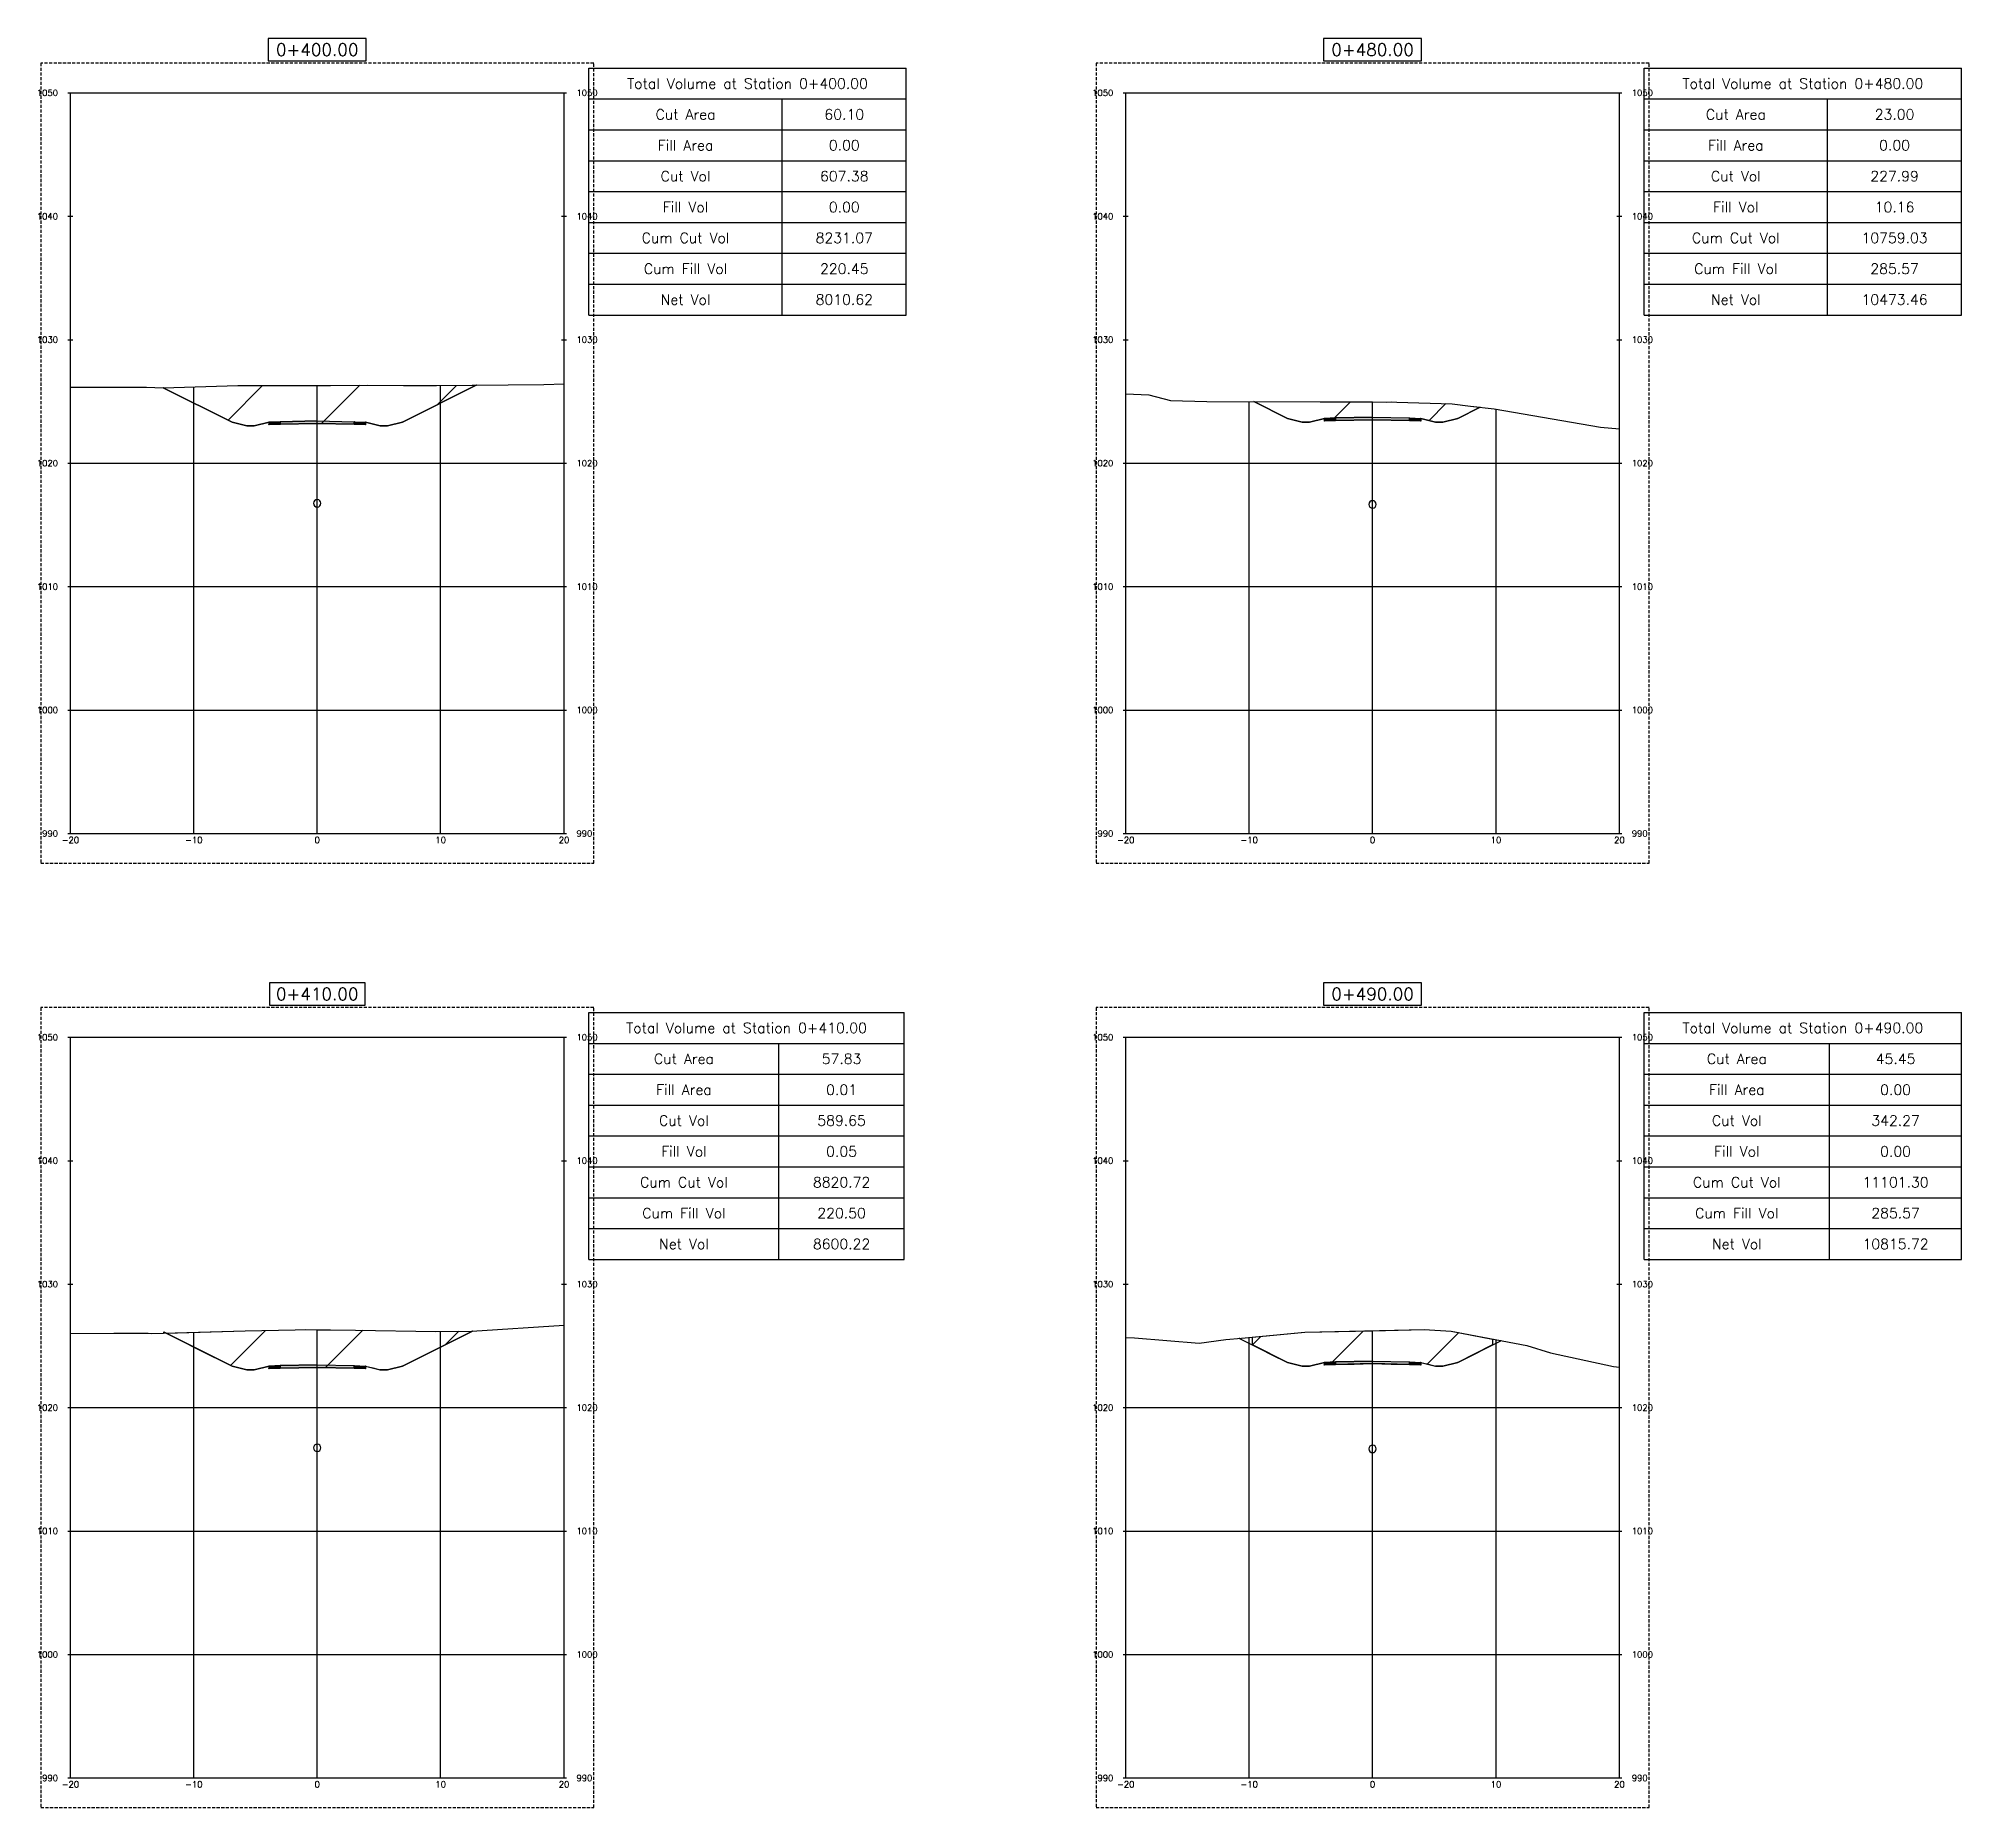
# Model space of a CAD drawing. Header units: metres. Extents: x 517023 to 519141, y 3924953 to 3927827.
# Drawn here: x 518652.9 to 518808.7, y 3925817.7 to 3925961 of the extents above; entities that cross this region are included whole.
import ezdxf

# ---------------------------------------------------------------- set-up
doc = ezdxf.new("R2010")
doc.units = ezdxf.units.M
doc.linetypes.add('DASHED2', pattern=[0.375, 0.25, -0.125])
for name, color, linetype in [('C-ANNO-TABL', 1, 'Continuous'), ('C-ANNO-TABL-TEXT', 150, 'Continuous'), ('C-ANNO-TABL-TITL', 150, 'Continuous'), ('C-ANNO-TABL-TTBL', 5, 'Continuous'), ('C-ROAD-CORR', 5, 'Continuous'), ('C-ROAD-CORR-PATT', 150, 'Continuous'), ('C-ROAD-LINK', 150, 'Continuous'), ('C-ROAD-MARK', 212, 'Continuous'), ('C-ROAD-PROF-TTLB', 5, 'Continuous'), ('C-ROAD-SECT', 7, 'Continuous'), ('C-ROAD-SECT-GRID', 7, 'Continuous'), ('C-ROAD-SECT-TEXT', 92, 'Continuous'), ('C-ROAD-SECT-TICK', 7, 'Continuous'), ('C-ROAD-SECT-TITL', 92, 'Continuous'), ('C-ROAD-SHAP', 32, 'Continuous'), ('C-ROAD-SHAP-PATT', 7, 'Continuous'), ('C-STRM-PIPE', 170, 'Continuous')]:
    doc.layers.add(name, color=color, linetype=linetype)
doc.layers.add('C-ROAD-SECT-BUFR', color=6, linetype='DASHED2', plot=False)
doc.styles.get("Standard").update_dxf_attribs({"font": 'simplex.shx'})

msp = doc.modelspace()

# ---------------------------------------------------------------- hatches: boundary and pattern name
at = {"layer": 'C-ROAD-CORR-PATT', "linetype": 'Continuous', "lineweight": -3}
h = msp.add_hatch(dxfattribs=at)
h.set_pattern_fill('ANSI31', color=1, scale=1.75, style=0)
h.set_pattern_definition([(45, (518663.003, 3925932.751), (-3.9289, 3.9289), [])])
h.paths.add_polyline_path([(518663, 3925932.75), (518669.05, 3925932.92), (518676.55, 3925932.93), (518679.54, 3925932.96), (518682.45, 3925932.93), (518685.14, 3925932.92), (518688.35, 3925932.96), (518682.37, 3925929.97), (518681.17, 3925929.67), (518680.57, 3925929.67), (518679.37, 3925929.97), (518679.37, 3925929.77), (518678.47, 3925929.8), (518675.47, 3925929.86), (518672.47, 3925929.8), (518671.57, 3925929.77), (518671.57, 3925929.97), (518670.37, 3925929.67), (518669.77, 3925929.67), (518668.57, 3925929.97)])
h = msp.add_hatch(dxfattribs=at)
h.set_pattern_fill('ANSI31', color=1, scale=1.75, style=0)
h.set_pattern_definition([(45, (518751.355, 3925931.625), (-3.9289, 3.9289), [])])
h.paths.add_polyline_path([(518751.36, 3925931.63), (518762.07, 3925931.59), (518762.49, 3925931.6), (518762.94, 3925931.58), (518767.43, 3925931.45), (518768.89, 3925931.26), (518769.68, 3925931.17), (518767.87, 3925930.27), (518766.67, 3925929.97), (518766.07, 3925929.97), (518764.87, 3925930.27), (518764.87, 3925930.07), (518763.97, 3925930.1), (518760.97, 3925930.16), (518757.97, 3925930.1), (518757.07, 3925930.07), (518757.07, 3925930.27), (518755.87, 3925929.97), (518755.27, 3925929.97), (518754.07, 3925930.27)])
h = msp.add_hatch(dxfattribs=at)
h.set_pattern_fill('ANSI31', color=3, scale=1.75, style=0)
h.set_pattern_definition([(45, (518688.04, 3925856.339), (-3.9289, 3.9289), [])])
h.paths.add_polyline_path([(518688.04, 3925856.34), (518688.05, 3925856.34), (518688.05, 3925856.34)])
h.paths.add_polyline_path([(518663.03, 3925856.18), (518663.03, 3925856.28), (518663.22, 3925856.18)])
h = msp.add_hatch(dxfattribs=at)
h.set_pattern_fill('ANSI31', color=1, scale=1.75, style=0)
h.set_pattern_definition([(45, (518663.2167, 3925856.1816), (-3.9289, 3.9289), [])])
h.paths.add_polyline_path([(518663.22, 3925856.18), (518669.63, 3925856.36), (518673.69, 3925856.45), (518674.54, 3925856.46), (518678.56, 3925856.42), (518685.08, 3925856.31), (518687.99, 3925856.34), (518688.04, 3925856.34), (518682.37, 3925853.5), (518681.17, 3925853.2), (518680.57, 3925853.2), (518679.97, 3925853.35), (518679.37, 3925853.5), (518679.37, 3925853.4), (518679.37, 3925853.3), (518678.47, 3925853.34), (518675.47, 3925853.4), (518672.47, 3925853.34), (518672.02, 3925853.32), (518671.57, 3925853.3), (518671.57, 3925853.4), (518671.57, 3925853.5), (518670.37, 3925853.2), (518669.77, 3925853.2), (518668.57, 3925853.5)])
h = msp.add_hatch(dxfattribs=at)
h.set_pattern_fill('ANSI31', color=1, scale=1.75, style=0)
h.set_pattern_definition([(45, (518751.238, 3925855.221), (-3.9289, 3.9289), [])])
h.paths.add_polyline_path([(518751.24, 3925855.22), (518751.24, 3925855.84), (518755.47, 3925856.25), (518765.14, 3925856.46), (518767.33, 3925856.33), (518770.68, 3925855.69), (518770.68, 3925855.21), (518767.87, 3925853.8), (518766.67, 3925853.5), (518766.07, 3925853.5), (518765.47, 3925853.65), (518764.87, 3925853.8), (518764.87, 3925853.6), (518763.97, 3925853.64), (518760.97, 3925853.7), (518757.97, 3925853.64), (518757.52, 3925853.62), (518757.07, 3925853.6), (518757.07, 3925853.8), (518755.87, 3925853.5), (518755.27, 3925853.5), (518754.07, 3925853.8)])
at = {"layer": 'C-ROAD-SHAP-PATT', "linetype": 'Continuous', "lineweight": -3}
for points in [[(518672.47, 3925930), (518671.57, 3925929.97), (518671.57, 3925929.77), (518672.47, 3925929.8)], [(518675.47, 3925930.06), (518672.47, 3925930), (518672.47, 3925929.8), (518675.47, 3925929.86)], [(518675.47, 3925930.06), (518678.47, 3925930), (518678.47, 3925929.8), (518675.47, 3925929.86)], [(518678.47, 3925930), (518679.37, 3925929.97), (518679.37, 3925929.77), (518678.47, 3925929.8)], [(518757.97, 3925930.3), (518757.07, 3925930.27), (518757.07, 3925930.07), (518757.97, 3925930.1)], [(518760.97, 3925930.36), (518757.97, 3925930.3), (518757.97, 3925930.1), (518760.97, 3925930.16)], [(518760.97, 3925930.36), (518763.97, 3925930.3), (518763.97, 3925930.1), (518760.97, 3925930.16)], [(518763.97, 3925930.3), (518764.87, 3925930.27), (518764.87, 3925930.07), (518763.97, 3925930.1)], [(518672.47, 3925853.54), (518671.57, 3925853.5), (518671.57, 3925853.3), (518672.47, 3925853.34)], [(518675.47, 3925853.6), (518672.47, 3925853.54), (518672.47, 3925853.34), (518675.47, 3925853.4)], [(518675.47, 3925853.6), (518678.47, 3925853.54), (518678.47, 3925853.34), (518675.47, 3925853.4)], [(518678.47, 3925853.54), (518679.37, 3925853.5), (518679.37, 3925853.3), (518678.47, 3925853.34)], [(518757.97, 3925853.84), (518757.07, 3925853.8), (518757.07, 3925853.6), (518757.97, 3925853.64)], [(518760.97, 3925853.9), (518757.97, 3925853.84), (518757.97, 3925853.64), (518760.97, 3925853.7)], [(518760.97, 3925853.9), (518763.97, 3925853.84), (518763.97, 3925853.64), (518760.97, 3925853.7)], [(518763.97, 3925853.84), (518764.87, 3925853.8), (518764.87, 3925853.6), (518763.97, 3925853.64)]]:
    msp.add_hatch(color=7, dxfattribs=at).paths.add_polyline_path(points)

# ---------------------------------------------------------------- linework, layer by layer
at = {"layer": 'C-ANNO-TABL', "color": 1, "linetype": 'Continuous', "lineweight": -3}
for p, q in [((518697.47, 3925956.14), (518723.19, 3925956.14)), ((518713.15, 3925938.64), (518713.15, 3925956.14)), ((518782.97, 3925956.14), (518808.69, 3925956.14)), ((518797.83, 3925938.64), (518797.83, 3925956.14)), ((518697.47, 3925953.64), (518723.19, 3925953.64)), ((518782.97, 3925953.64), (518808.69, 3925953.64)), ((518697.47, 3925951.14), (518723.19, 3925951.14)), ((518782.97, 3925951.14), (518808.69, 3925951.14)), ((518697.47, 3925948.64), (518723.19, 3925948.64)), ((518782.97, 3925948.64), (518808.69, 3925948.64)), ((518697.47, 3925946.14), (518723.19, 3925946.14)), ((518782.97, 3925946.14), (518808.69, 3925946.14)), ((518697.47, 3925943.64), (518723.19, 3925943.64)), ((518782.97, 3925943.64), (518808.69, 3925943.64)), ((518697.47, 3925941.14), (518723.19, 3925941.14)), ((518782.97, 3925941.14), (518808.69, 3925941.14)), ((518697.47, 3925879.64), (518723.03, 3925879.64)), ((518712.88, 3925862.14), (518712.88, 3925879.64)), ((518782.97, 3925879.64), (518808.69, 3925879.64)), ((518797.99, 3925862.14), (518797.99, 3925879.64)), ((518697.47, 3925877.14), (518723.03, 3925877.14)), ((518782.97, 3925877.14), (518808.69, 3925877.14)), ((518697.47, 3925874.64), (518723.03, 3925874.64)), ((518782.97, 3925874.64), (518808.69, 3925874.64)), ((518697.47, 3925872.14), (518723.03, 3925872.14)), ((518782.97, 3925872.14), (518808.69, 3925872.14)), ((518697.47, 3925869.64), (518723.03, 3925869.64)), ((518782.97, 3925869.64), (518808.69, 3925869.64)), ((518697.47, 3925867.14), (518723.03, 3925867.14)), ((518782.97, 3925867.14), (518808.69, 3925867.14)), ((518697.47, 3925864.64), (518723.03, 3925864.64)), ((518782.97, 3925864.64), (518808.69, 3925864.64))]:
    msp.add_line(p, q, dxfattribs=at)
at = {"layer": 'C-ANNO-TABL-TTBL', "color": 5, "linetype": 'Continuous', "lineweight": -3}
for p, q in [((518697.47, 3925958.64), (518723.19, 3925958.64)), ((518697.47, 3925938.64), (518697.47, 3925958.64)), ((518723.19, 3925938.64), (518723.19, 3925958.64)), ((518782.97, 3925958.64), (518808.69, 3925958.64)), ((518782.97, 3925938.64), (518782.97, 3925958.64)), ((518808.69, 3925938.64), (518808.69, 3925958.64)), ((518697.47, 3925938.64), (518723.19, 3925938.64)), ((518782.97, 3925938.64), (518808.69, 3925938.64)), ((518697.47, 3925882.14), (518723.03, 3925882.14)), ((518697.47, 3925862.14), (518697.47, 3925882.14)), ((518723.03, 3925862.14), (518723.03, 3925882.14)), ((518782.97, 3925882.14), (518808.69, 3925882.14)), ((518782.97, 3925862.14), (518782.97, 3925882.14)), ((518808.69, 3925862.14), (518808.69, 3925882.14)), ((518697.47, 3925862.14), (518723.03, 3925862.14)), ((518782.97, 3925862.14), (518808.69, 3925862.14))]:
    msp.add_line(p, q, dxfattribs=at)
at = {"layer": 'C-ROAD-CORR', "color": 1, "linetype": 'Continuous', "lineweight": -3}
for p, q in [((518663, 3925932.75), (518669.05, 3925932.92)), ((518668.57, 3925929.97), (518663, 3925932.75)), ((518669.05, 3925932.92), (518676.55, 3925932.93)), ((518676.55, 3925932.93), (518679.54, 3925932.96)), ((518679.54, 3925932.96), (518682.45, 3925932.93)), ((518688.35, 3925932.96), (518682.37, 3925929.97)), ((518682.45, 3925932.93), (518685.14, 3925932.92)), ((518685.14, 3925932.92), (518688.35, 3925932.96)), ((518751.36, 3925931.63), (518762.07, 3925931.59)), ((518754.07, 3925930.27), (518751.36, 3925931.63)), ((518762.07, 3925931.59), (518762.49, 3925931.6)), ((518762.49, 3925931.6), (518762.94, 3925931.58)), ((518762.94, 3925931.58), (518767.43, 3925931.45)), ((518767.43, 3925931.45), (518768.89, 3925931.26)), ((518769.68, 3925931.17), (518767.87, 3925930.27)), ((518768.89, 3925931.26), (518769.68, 3925931.17)), ((518669.77, 3925929.67), (518668.57, 3925929.97)), ((518670.37, 3925929.67), (518669.77, 3925929.67)), ((518671.57, 3925929.97), (518670.37, 3925929.67)), ((518671.57, 3925929.77), (518671.57, 3925929.97)), ((518672.47, 3925929.8), (518671.57, 3925929.77)), ((518675.47, 3925929.86), (518672.47, 3925929.8)), ((518678.47, 3925929.8), (518675.47, 3925929.86)), ((518679.37, 3925929.77), (518678.47, 3925929.8)), ((518680.57, 3925929.67), (518679.37, 3925929.97)), ((518679.37, 3925929.97), (518679.37, 3925929.77)), ((518681.17, 3925929.67), (518680.57, 3925929.67)), ((518682.37, 3925929.97), (518681.17, 3925929.67)), ((518755.27, 3925929.97), (518754.07, 3925930.27)), ((518755.87, 3925929.97), (518755.27, 3925929.97)), ((518757.07, 3925930.27), (518755.87, 3925929.97)), ((518757.07, 3925930.07), (518757.07, 3925930.27)), ((518757.97, 3925930.1), (518757.07, 3925930.07)), ((518760.97, 3925930.16), (518757.97, 3925930.1)), ((518763.97, 3925930.1), (518760.97, 3925930.16)), ((518764.87, 3925930.07), (518763.97, 3925930.1)), ((518766.07, 3925929.97), (518764.87, 3925930.27)), ((518764.87, 3925930.27), (518764.87, 3925930.07)), ((518766.67, 3925929.97), (518766.07, 3925929.97)), ((518767.87, 3925930.27), (518766.67, 3925929.97)), ((518663.22, 3925856.18), (518669.63, 3925856.36)), ((518669.63, 3925856.36), (518673.69, 3925856.45)), ((518673.69, 3925856.45), (518674.54, 3925856.46)), ((518674.54, 3925856.46), (518678.56, 3925856.42)), ((518678.56, 3925856.42), (518685.08, 3925856.31)), ((518688.04, 3925856.34), (518682.37, 3925853.5)), ((518685.08, 3925856.31), (518687.99, 3925856.34)), ((518687.99, 3925856.34), (518688.04, 3925856.34)), ((518751.24, 3925855.84), (518755.47, 3925856.25)), ((518755.47, 3925856.25), (518765.14, 3925856.46)), ((518765.14, 3925856.46), (518767.33, 3925856.33)), ((518767.33, 3925856.33), (518770.68, 3925855.69)), ((518668.57, 3925853.5), (518663.22, 3925856.18)), ((518751.24, 3925855.22), (518751.24, 3925855.84)), ((518754.07, 3925853.8), (518751.24, 3925855.22)), ((518770.68, 3925855.21), (518767.87, 3925853.8)), ((518770.68, 3925855.69), (518770.68, 3925855.21)), ((518669.77, 3925853.2), (518668.57, 3925853.5)), ((518670.37, 3925853.2), (518669.77, 3925853.2)), ((518671.57, 3925853.5), (518670.37, 3925853.2)), ((518671.57, 3925853.4), (518671.57, 3925853.5)), ((518671.57, 3925853.3), (518671.57, 3925853.4)), ((518671.57, 3925853.3), (518672.47, 3925853.34)), ((518675.47, 3925853.4), (518672.47, 3925853.34)), ((518678.47, 3925853.34), (518675.47, 3925853.4)), ((518679.37, 3925853.3), (518678.47, 3925853.34)), ((518679.37, 3925853.5), (518680.57, 3925853.2)), ((518679.37, 3925853.5), (518679.37, 3925853.4)), ((518679.37, 3925853.4), (518679.37, 3925853.3)), ((518681.17, 3925853.2), (518680.57, 3925853.2)), ((518682.37, 3925853.5), (518681.17, 3925853.2)), ((518755.27, 3925853.5), (518754.07, 3925853.8)), ((518755.87, 3925853.5), (518755.27, 3925853.5)), ((518757.07, 3925853.8), (518755.87, 3925853.5)), ((518757.07, 3925853.6), (518757.07, 3925853.8)), ((518757.07, 3925853.6), (518757.97, 3925853.64)), ((518760.97, 3925853.7), (518757.97, 3925853.64)), ((518763.97, 3925853.64), (518760.97, 3925853.7)), ((518764.87, 3925853.6), (518763.97, 3925853.64)), ((518764.87, 3925853.8), (518766.07, 3925853.5)), ((518764.87, 3925853.8), (518764.87, 3925853.6)), ((518766.67, 3925853.5), (518766.07, 3925853.5)), ((518767.87, 3925853.8), (518766.67, 3925853.5))]:
    msp.add_line(p, q, dxfattribs=at)
at = {"layer": 'C-ROAD-CORR', "color": 3, "linetype": 'Continuous', "lineweight": -3}
for p, q in [((518663.03, 3925856.18), (518663.03, 3925856.28)), ((518663.03, 3925856.28), (518663.22, 3925856.18)), ((518688.04, 3925856.34), (518688.05, 3925856.34)), ((518688.05, 3925856.34), (518688.04, 3925856.34)), ((518688.05, 3925856.34), (518688.05, 3925856.34)), ((518663.22, 3925856.18), (518663.03, 3925856.18))]:
    msp.add_line(p, q, dxfattribs=at)
at = {"layer": 'C-ROAD-LINK', "color": 150, "linetype": 'Continuous', "lineweight": -3}
for p, q in [((518663, 3925932.75), (518668.57, 3925929.97)), ((518682.37, 3925929.97), (518688.35, 3925932.96)), ((518751.36, 3925931.63), (518754.07, 3925930.27)), ((518767.87, 3925930.27), (518769.68, 3925931.17)), ((518668.57, 3925929.97), (518669.77, 3925929.67)), ((518669.77, 3925929.67), (518670.37, 3925929.67)), ((518670.37, 3925929.67), (518671.57, 3925929.97)), ((518671.57, 3925929.97), (518672.47, 3925930)), ((518671.57, 3925929.97), (518671.57, 3925929.77)), ((518671.57, 3925929.77), (518672.47, 3925929.8)), ((518672.47, 3925930), (518675.47, 3925930.06)), ((518672.47, 3925930), (518672.47, 3925929.8)), ((518672.47, 3925929.8), (518672.47, 3925930)), ((518672.47, 3925929.8), (518675.47, 3925929.86)), ((518675.47, 3925930.06), (518678.47, 3925930)), ((518675.47, 3925929.86), (518675.47, 3925930.06)), ((518675.47, 3925929.86), (518678.47, 3925929.8)), ((518678.47, 3925930), (518678.47, 3925929.8)), ((518678.47, 3925930), (518679.37, 3925929.97)), ((518678.47, 3925929.8), (518678.47, 3925930)), ((518678.47, 3925929.8), (518679.37, 3925929.77)), ((518679.37, 3925929.97), (518679.37, 3925929.77)), ((518679.37, 3925929.97), (518680.57, 3925929.67)), ((518680.57, 3925929.67), (518681.17, 3925929.67)), ((518681.17, 3925929.67), (518682.37, 3925929.97)), ((518754.07, 3925930.27), (518755.27, 3925929.97)), ((518755.27, 3925929.97), (518755.87, 3925929.97)), ((518755.87, 3925929.97), (518757.07, 3925930.27)), ((518757.07, 3925930.27), (518757.97, 3925930.3)), ((518757.07, 3925930.27), (518757.07, 3925930.07)), ((518757.07, 3925930.07), (518757.97, 3925930.1)), ((518757.97, 3925930.3), (518760.97, 3925930.36)), ((518757.97, 3925930.3), (518757.97, 3925930.1)), ((518757.97, 3925930.1), (518757.97, 3925930.3)), ((518757.97, 3925930.1), (518760.97, 3925930.16)), ((518760.97, 3925930.36), (518763.97, 3925930.3)), ((518760.97, 3925930.16), (518760.97, 3925930.36)), ((518760.97, 3925930.16), (518763.97, 3925930.1)), ((518763.97, 3925930.3), (518763.97, 3925930.1)), ((518763.97, 3925930.3), (518764.87, 3925930.27)), ((518763.97, 3925930.1), (518763.97, 3925930.3)), ((518763.97, 3925930.1), (518764.87, 3925930.07)), ((518764.87, 3925930.27), (518764.87, 3925930.07)), ((518764.87, 3925930.27), (518766.07, 3925929.97)), ((518766.07, 3925929.97), (518766.67, 3925929.97)), ((518766.67, 3925929.97), (518767.87, 3925930.27)), ((518682.37, 3925853.5), (518688.04, 3925856.34)), ((518663.22, 3925856.18), (518668.57, 3925853.5)), ((518750.19, 3925855.74), (518754.07, 3925853.8)), ((518767.87, 3925853.8), (518771.37, 3925855.56)), ((518668.57, 3925853.5), (518669.77, 3925853.2)), ((518669.77, 3925853.2), (518670.37, 3925853.2)), ((518670.37, 3925853.2), (518671.57, 3925853.5)), ((518671.57, 3925853.5), (518672.47, 3925853.54)), ((518671.57, 3925853.5), (518671.57, 3925853.3)), ((518671.57, 3925853.3), (518672.47, 3925853.34)), ((518672.47, 3925853.54), (518675.47, 3925853.6)), ((518672.47, 3925853.54), (518672.47, 3925853.34)), ((518672.47, 3925853.34), (518672.47, 3925853.54)), ((518672.47, 3925853.34), (518675.47, 3925853.4)), ((518675.47, 3925853.6), (518678.47, 3925853.54)), ((518675.47, 3925853.4), (518675.47, 3925853.6)), ((518675.47, 3925853.4), (518678.47, 3925853.34)), ((518678.47, 3925853.54), (518678.47, 3925853.34)), ((518678.47, 3925853.54), (518679.37, 3925853.5)), ((518678.47, 3925853.34), (518678.47, 3925853.54)), ((518678.47, 3925853.34), (518679.37, 3925853.3)), ((518679.37, 3925853.5), (518679.37, 3925853.3)), ((518679.37, 3925853.5), (518680.57, 3925853.2)), ((518680.57, 3925853.2), (518681.17, 3925853.2)), ((518681.17, 3925853.2), (518682.37, 3925853.5)), ((518754.07, 3925853.8), (518755.27, 3925853.5)), ((518755.27, 3925853.5), (518755.87, 3925853.5)), ((518755.87, 3925853.5), (518757.07, 3925853.8)), ((518757.07, 3925853.8), (518757.97, 3925853.84)), ((518757.07, 3925853.8), (518757.07, 3925853.6)), ((518757.07, 3925853.6), (518757.97, 3925853.64)), ((518757.97, 3925853.84), (518760.97, 3925853.9)), ((518757.97, 3925853.84), (518757.97, 3925853.64)), ((518757.97, 3925853.64), (518757.97, 3925853.84)), ((518757.97, 3925853.64), (518760.97, 3925853.7)), ((518760.97, 3925853.9), (518763.97, 3925853.84)), ((518760.97, 3925853.7), (518760.97, 3925853.9)), ((518760.97, 3925853.7), (518763.97, 3925853.64)), ((518763.97, 3925853.84), (518763.97, 3925853.64)), ((518763.97, 3925853.84), (518764.87, 3925853.8)), ((518763.97, 3925853.64), (518763.97, 3925853.84)), ((518763.97, 3925853.64), (518764.87, 3925853.6)), ((518764.87, 3925853.8), (518764.87, 3925853.6)), ((518764.87, 3925853.8), (518766.07, 3925853.5)), ((518766.07, 3925853.5), (518766.67, 3925853.5)), ((518766.67, 3925853.5), (518767.87, 3925853.8))]:
    msp.add_line(p, q, dxfattribs=at)
at = {"layer": 'C-ROAD-MARK', "color": 212, "linetype": 'Continuous', "lineweight": -3}
for centre in [(518663, 3925932.75), (518688.35, 3925932.96), (518751.36, 3925931.63), (518769.68, 3925931.17), (518668.57, 3925929.97), (518669.77, 3925929.67), (518670.37, 3925929.67), (518671.57, 3925929.97), (518671.57, 3925929.77), (518672.47, 3925930), (518672.47, 3925929.8), (518675.47, 3925930.06), (518675.47, 3925929.86), (518678.47, 3925930), (518678.47, 3925929.8), (518679.37, 3925929.97), (518679.37, 3925929.77), (518680.57, 3925929.67), (518681.17, 3925929.67), (518682.37, 3925929.97), (518754.07, 3925930.27), (518755.27, 3925929.97), (518755.87, 3925929.97), (518757.07, 3925930.27), (518757.07, 3925930.07), (518757.97, 3925930.3), (518757.97, 3925930.1), (518760.97, 3925930.36), (518760.97, 3925930.16), (518763.97, 3925930.3), (518763.97, 3925930.1), (518764.87, 3925930.27), (518764.87, 3925930.07), (518766.07, 3925929.97), (518766.67, 3925929.97), (518767.87, 3925930.27), (518663.22, 3925856.18), (518688.04, 3925856.34), (518750.19, 3925855.74), (518771.37, 3925855.56), (518668.57, 3925853.5), (518669.77, 3925853.2), (518670.37, 3925853.2), (518671.57, 3925853.5), (518671.57, 3925853.3), (518672.47, 3925853.54), (518672.47, 3925853.34), (518675.47, 3925853.6), (518675.47, 3925853.4), (518678.47, 3925853.54), (518678.47, 3925853.34), (518679.37, 3925853.5), (518679.37, 3925853.3), (518680.57, 3925853.2), (518681.17, 3925853.2), (518682.37, 3925853.5), (518754.07, 3925853.8), (518755.27, 3925853.5), (518755.87, 3925853.5), (518757.07, 3925853.8), (518757.07, 3925853.6), (518757.97, 3925853.84), (518757.97, 3925853.64), (518760.97, 3925853.9), (518760.97, 3925853.7), (518763.97, 3925853.84), (518763.97, 3925853.64), (518764.87, 3925853.8), (518764.87, 3925853.6), (518766.07, 3925853.5), (518766.67, 3925853.5), (518767.87, 3925853.8)]:
    msp.add_circle(centre, 0.015, dxfattribs=at)
at = {"layer": 'C-ROAD-PROF-TTLB', "color": 5, "linetype": 'Continuous', "lineweight": -3}
for p, q in [((518655.47, 3925896.64), (518655.47, 3925956.64)), ((518655.47, 3925956.64), (518695.47, 3925956.64)), ((518695.47, 3925896.64), (518695.47, 3925956.64)), ((518740.97, 3925896.64), (518740.97, 3925956.64)), ((518740.97, 3925956.64), (518780.97, 3925956.64)), ((518780.97, 3925896.64), (518780.97, 3925956.64)), ((518655.47, 3925896.64), (518695.47, 3925896.64)), ((518740.97, 3925896.64), (518780.97, 3925896.64)), ((518655.47, 3925820.14), (518655.47, 3925880.14)), ((518655.47, 3925880.14), (518695.47, 3925880.14)), ((518695.47, 3925820.14), (518695.47, 3925880.14)), ((518740.97, 3925820.14), (518740.97, 3925880.14)), ((518740.97, 3925880.14), (518780.97, 3925880.14)), ((518780.97, 3925820.14), (518780.97, 3925880.14)), ((518655.47, 3925820.14), (518695.47, 3925820.14)), ((518740.97, 3925820.14), (518780.97, 3925820.14))]:
    msp.add_line(p, q, dxfattribs=at)
at = {"layer": 'C-ROAD-SECT', "color": 7, "linetype": 'Continuous', "lineweight": -3}
for points in [[(518655.47, 3925932.79), (518655.84, 3925932.79), (518661.65, 3925932.79), (518662.98, 3925932.75), (518669.05, 3925932.92), (518675.47, 3925932.93), (518676.55, 3925932.93), (518679.54, 3925932.96), (518682.45, 3925932.93), (518685.14, 3925932.92), (518693.83, 3925933.01), (518695.47, 3925933.06)], [(518663, 3925932.75), (518668.57, 3925929.97), (518669.77, 3925929.67), (518670.37, 3925929.67), (518671.57, 3925929.97), (518671.57, 3925929.77), (518672.47, 3925929.8), (518675.47, 3925929.86), (518678.47, 3925929.8), (518679.37, 3925929.77), (518679.37, 3925929.97), (518680.57, 3925929.67), (518681.17, 3925929.67), (518682.37, 3925929.97), (518688.35, 3925932.96)], [(518740.97, 3925932.25), (518742.85, 3925932.17), (518744.61, 3925931.72), (518747.55, 3925931.64), (518760.97, 3925931.6), (518762.07, 3925931.59), (518762.49, 3925931.6), (518762.94, 3925931.58), (518767.43, 3925931.45), (518768.89, 3925931.26), (518770.83, 3925931.04), (518779.44, 3925929.55), (518780.97, 3925929.43)], [(518751.36, 3925931.63), (518754.07, 3925930.27), (518755.27, 3925929.97), (518755.87, 3925929.97), (518757.07, 3925930.27), (518757.07, 3925930.07), (518757.97, 3925930.1), (518760.97, 3925930.16), (518763.97, 3925930.1), (518764.87, 3925930.07), (518764.87, 3925930.27), (518766.07, 3925929.97), (518766.67, 3925929.97), (518767.87, 3925930.27), (518769.68, 3925931.17)], [(518655.47, 3925856.14), (518658.99, 3925856.16), (518661.77, 3925856.16), (518662.06, 3925856.15), (518669.63, 3925856.36), (518673.69, 3925856.45), (518674.54, 3925856.46), (518675.47, 3925856.45), (518678.56, 3925856.42), (518685.08, 3925856.31), (518687.99, 3925856.34), (518695.47, 3925856.82)], [(518663.03, 3925856.28), (518665.81, 3925854.88), (518668.57, 3925853.5), (518669.17, 3925853.35), (518669.77, 3925853.2), (518670.07, 3925853.2), (518670.37, 3925853.2), (518670.97, 3925853.35), (518671.57, 3925853.5), (518671.57, 3925853.4), (518671.57, 3925853.3), (518672.02, 3925853.32), (518672.47, 3925853.34), (518673.97, 3925853.37), (518675.47, 3925853.4), (518676.97, 3925853.37), (518678.47, 3925853.34), (518678.92, 3925853.32), (518679.37, 3925853.3), (518679.37, 3925853.4), (518679.37, 3925853.5), (518679.97, 3925853.35), (518680.57, 3925853.2), (518680.87, 3925853.2), (518681.17, 3925853.2), (518681.77, 3925853.35), (518682.37, 3925853.5), (518685.06, 3925854.85), (518688.05, 3925856.34)], [(518740.97, 3925855.81), (518741.67, 3925855.78), (518746.93, 3925855.37), (518749.07, 3925855.65), (518750.35, 3925855.76), (518755.47, 3925856.25), (518760.97, 3925856.37), (518765.14, 3925856.46), (518767.33, 3925856.33), (518773.46, 3925855.16), (518775.39, 3925854.58), (518780.48, 3925853.46), (518780.97, 3925853.42)], [(518751.24, 3925855.22), (518752.71, 3925854.48), (518754.07, 3925853.8), (518754.67, 3925853.65), (518755.27, 3925853.5), (518755.57, 3925853.5), (518755.87, 3925853.5), (518756.47, 3925853.65), (518757.07, 3925853.8), (518757.07, 3925853.7), (518757.07, 3925853.6), (518757.52, 3925853.62), (518757.97, 3925853.64), (518759.47, 3925853.67), (518760.97, 3925853.7), (518762.47, 3925853.67), (518763.97, 3925853.64), (518764.42, 3925853.62), (518764.87, 3925853.6), (518764.87, 3925853.7), (518764.87, 3925853.8), (518765.47, 3925853.65), (518766.07, 3925853.5), (518766.37, 3925853.5), (518766.67, 3925853.5), (518767.27, 3925853.65), (518767.87, 3925853.8), (518768.77, 3925854.26), (518770.68, 3925855.21)]]:
    msp.add_lwpolyline(points, dxfattribs=at)
at = {"layer": 'C-ROAD-SECT-BUFR', "color": 6, "linetype": 'DASHED2', "lineweight": -3}
for p, q in [((518697.87, 3925959.04), (518653.07, 3925959.04)), ((518653.07, 3925959.04), (518653.07, 3925894.24)), ((518697.87, 3925894.24), (518697.87, 3925959.04)), ((518783.37, 3925959.04), (518738.57, 3925959.04)), ((518738.57, 3925959.04), (518738.57, 3925894.24)), ((518783.37, 3925894.24), (518783.37, 3925959.04)), ((518653.07, 3925894.24), (518697.87, 3925894.24)), ((518738.57, 3925894.24), (518783.37, 3925894.24)), ((518697.87, 3925882.54), (518653.07, 3925882.54)), ((518653.07, 3925882.54), (518653.07, 3925817.74)), ((518697.87, 3925817.74), (518697.87, 3925882.54)), ((518783.37, 3925882.54), (518738.57, 3925882.54)), ((518738.57, 3925882.54), (518738.57, 3925817.74)), ((518783.37, 3925817.74), (518783.37, 3925882.54)), ((518653.07, 3925817.74), (518697.87, 3925817.74)), ((518738.57, 3925817.74), (518783.37, 3925817.74))]:
    msp.add_line(p, q, dxfattribs=at)
at = {"layer": 'C-ROAD-SECT-GRID', "color": 7, "linetype": 'Continuous', "lineweight": -3}
for p, q in [((518655.47, 3925896.64), (518655.47, 3925932.79)), ((518665.47, 3925896.64), (518665.47, 3925932.82)), ((518675.47, 3925896.64), (518675.47, 3925932.93)), ((518685.47, 3925896.64), (518685.47, 3925932.93)), ((518695.47, 3925896.64), (518695.47, 3925933.06)), ((518740.97, 3925896.64), (518740.97, 3925932.25)), ((518750.97, 3925896.64), (518750.97, 3925931.63)), ((518760.97, 3925896.64), (518760.97, 3925931.6)), ((518770.97, 3925896.64), (518770.97, 3925931.02)), ((518780.97, 3925896.64), (518780.97, 3925929.43)), ((518655.47, 3925926.64), (518695.47, 3925926.64)), ((518740.97, 3925926.64), (518780.97, 3925926.64)), ((518655.47, 3925916.64), (518695.47, 3925916.64)), ((518740.97, 3925916.64), (518780.97, 3925916.64)), ((518655.47, 3925906.64), (518695.47, 3925906.64)), ((518740.97, 3925906.64), (518780.97, 3925906.64)), ((518655.47, 3925896.64), (518695.47, 3925896.64)), ((518740.97, 3925896.64), (518780.97, 3925896.64)), ((518665.47, 3925820.14), (518665.47, 3925856.24)), ((518675.47, 3925820.14), (518675.47, 3925856.45)), ((518685.47, 3925820.14), (518685.47, 3925856.32)), ((518695.47, 3925820.14), (518695.47, 3925856.82)), ((518760.97, 3925820.14), (518760.97, 3925856.37)), ((518655.47, 3925820.14), (518655.47, 3925856.14)), ((518740.97, 3925820.14), (518740.97, 3925855.81)), ((518750.97, 3925820.14), (518750.97, 3925855.82)), ((518770.97, 3925820.14), (518770.97, 3925855.63)), ((518780.97, 3925820.14), (518780.97, 3925853.42)), ((518655.47, 3925850.14), (518695.47, 3925850.14)), ((518740.97, 3925850.14), (518780.97, 3925850.14)), ((518655.47, 3925840.14), (518695.47, 3925840.14)), ((518740.97, 3925840.14), (518780.97, 3925840.14)), ((518655.47, 3925830.14), (518695.47, 3925830.14)), ((518740.97, 3925830.14), (518780.97, 3925830.14)), ((518655.47, 3925820.14), (518695.47, 3925820.14)), ((518740.97, 3925820.14), (518780.97, 3925820.14))]:
    msp.add_line(p, q, dxfattribs=at)
at = {"layer": 'C-ROAD-SECT-TICK', "color": 7, "linetype": 'Continuous', "lineweight": -3}
for p, q in [((518655.27, 3925956.64), (518655.67, 3925956.64)), ((518695.27, 3925956.64), (518695.67, 3925956.64)), ((518740.77, 3925956.64), (518741.17, 3925956.64)), ((518780.77, 3925956.64), (518781.17, 3925956.64)), ((518655.27, 3925946.64), (518655.67, 3925946.64)), ((518695.27, 3925946.64), (518695.67, 3925946.64)), ((518740.77, 3925946.64), (518741.17, 3925946.64)), ((518780.77, 3925946.64), (518781.17, 3925946.64)), ((518655.27, 3925936.64), (518655.67, 3925936.64)), ((518695.27, 3925936.64), (518695.67, 3925936.64)), ((518740.77, 3925936.64), (518741.17, 3925936.64)), ((518780.77, 3925936.64), (518781.17, 3925936.64)), ((518655.27, 3925926.64), (518655.67, 3925926.64)), ((518695.27, 3925926.64), (518695.67, 3925926.64)), ((518740.77, 3925926.64), (518741.17, 3925926.64)), ((518780.77, 3925926.64), (518781.17, 3925926.64)), ((518655.27, 3925916.64), (518655.67, 3925916.64)), ((518695.27, 3925916.64), (518695.67, 3925916.64)), ((518740.77, 3925916.64), (518741.17, 3925916.64)), ((518780.77, 3925916.64), (518781.17, 3925916.64)), ((518655.27, 3925906.64), (518655.67, 3925906.64)), ((518695.27, 3925906.64), (518695.67, 3925906.64)), ((518740.77, 3925906.64), (518741.17, 3925906.64)), ((518780.77, 3925906.64), (518781.17, 3925906.64)), ((518655.27, 3925896.64), (518655.67, 3925896.64)), ((518695.27, 3925896.64), (518695.67, 3925896.64)), ((518740.77, 3925896.64), (518741.17, 3925896.64)), ((518780.77, 3925896.64), (518781.17, 3925896.64)), ((518655.27, 3925880.14), (518655.67, 3925880.14)), ((518695.27, 3925880.14), (518695.67, 3925880.14)), ((518740.77, 3925880.14), (518741.17, 3925880.14)), ((518780.77, 3925880.14), (518781.17, 3925880.14)), ((518655.27, 3925870.14), (518655.67, 3925870.14)), ((518695.27, 3925870.14), (518695.67, 3925870.14)), ((518740.77, 3925870.14), (518741.17, 3925870.14)), ((518780.77, 3925870.14), (518781.17, 3925870.14)), ((518655.27, 3925860.14), (518655.67, 3925860.14)), ((518695.27, 3925860.14), (518695.67, 3925860.14)), ((518740.77, 3925860.14), (518741.17, 3925860.14)), ((518780.77, 3925860.14), (518781.17, 3925860.14)), ((518655.27, 3925850.14), (518655.67, 3925850.14)), ((518695.27, 3925850.14), (518695.67, 3925850.14)), ((518740.77, 3925850.14), (518741.17, 3925850.14)), ((518780.77, 3925850.14), (518781.17, 3925850.14)), ((518655.27, 3925840.14), (518655.67, 3925840.14)), ((518695.27, 3925840.14), (518695.67, 3925840.14)), ((518740.77, 3925840.14), (518741.17, 3925840.14)), ((518780.77, 3925840.14), (518781.17, 3925840.14)), ((518655.27, 3925830.14), (518655.67, 3925830.14)), ((518695.27, 3925830.14), (518695.67, 3925830.14)), ((518740.77, 3925830.14), (518741.17, 3925830.14)), ((518780.77, 3925830.14), (518781.17, 3925830.14)), ((518655.27, 3925820.14), (518655.67, 3925820.14)), ((518695.27, 3925820.14), (518695.67, 3925820.14)), ((518740.77, 3925820.14), (518741.17, 3925820.14)), ((518780.77, 3925820.14), (518781.17, 3925820.14))]:
    msp.add_line(p, q, dxfattribs=at)
at = {"layer": 'C-ROAD-SECT-TITL', "color": 92, "linetype": 'Continuous', "lineweight": -3}
for points in [[(518671.5, 3925959.24), (518679.44, 3925959.24), (518679.44, 3925961.04), (518671.5, 3925961.04)], [(518757, 3925959.24), (518764.94, 3925959.24), (518764.94, 3925961.04), (518757, 3925961.04)], [(518671.59, 3925882.74), (518679.35, 3925882.74), (518679.35, 3925884.54), (518671.59, 3925884.54)], [(518757, 3925882.74), (518764.94, 3925882.74), (518764.94, 3925884.54), (518757, 3925884.54)]]:
    msp.add_3dface(points, dxfattribs=at)
at = {"layer": 'C-ROAD-SHAP', "color": 32, "linetype": 'Continuous', "lineweight": -3}
for p, q in [((518672.47, 3925930), (518671.57, 3925929.97)), ((518671.57, 3925929.97), (518671.57, 3925929.77)), ((518671.57, 3925929.77), (518672.47, 3925929.8)), ((518675.47, 3925930.06), (518672.47, 3925930)), ((518672.47, 3925930), (518672.47, 3925929.8)), ((518672.47, 3925929.8), (518672.47, 3925930)), ((518672.47, 3925929.8), (518675.47, 3925929.86)), ((518675.47, 3925930.06), (518678.47, 3925930)), ((518675.47, 3925929.86), (518675.47, 3925930.06)), ((518678.47, 3925929.8), (518675.47, 3925929.86)), ((518678.47, 3925930), (518678.47, 3925929.8)), ((518678.47, 3925930), (518679.37, 3925929.97)), ((518678.47, 3925929.8), (518678.47, 3925930)), ((518679.37, 3925929.77), (518678.47, 3925929.8)), ((518679.37, 3925929.97), (518679.37, 3925929.77)), ((518757.97, 3925930.3), (518757.07, 3925930.27)), ((518757.07, 3925930.27), (518757.07, 3925930.07)), ((518757.07, 3925930.07), (518757.97, 3925930.1)), ((518760.97, 3925930.36), (518757.97, 3925930.3)), ((518757.97, 3925930.3), (518757.97, 3925930.1)), ((518757.97, 3925930.1), (518757.97, 3925930.3)), ((518757.97, 3925930.1), (518760.97, 3925930.16)), ((518760.97, 3925930.36), (518763.97, 3925930.3)), ((518760.97, 3925930.16), (518760.97, 3925930.36)), ((518763.97, 3925930.1), (518760.97, 3925930.16)), ((518763.97, 3925930.3), (518763.97, 3925930.1)), ((518763.97, 3925930.3), (518764.87, 3925930.27)), ((518763.97, 3925930.1), (518763.97, 3925930.3)), ((518764.87, 3925930.07), (518763.97, 3925930.1)), ((518764.87, 3925930.27), (518764.87, 3925930.07)), ((518672.47, 3925853.54), (518671.57, 3925853.5)), ((518671.57, 3925853.5), (518671.57, 3925853.3)), ((518671.57, 3925853.3), (518672.47, 3925853.34)), ((518675.47, 3925853.6), (518672.47, 3925853.54)), ((518672.47, 3925853.54), (518672.47, 3925853.34)), ((518672.47, 3925853.34), (518672.47, 3925853.54)), ((518672.47, 3925853.34), (518675.47, 3925853.4)), ((518675.47, 3925853.6), (518678.47, 3925853.54)), ((518675.47, 3925853.4), (518675.47, 3925853.6)), ((518678.47, 3925853.34), (518675.47, 3925853.4)), ((518678.47, 3925853.54), (518678.47, 3925853.34)), ((518678.47, 3925853.54), (518679.37, 3925853.5)), ((518678.47, 3925853.34), (518678.47, 3925853.54)), ((518679.37, 3925853.3), (518678.47, 3925853.34)), ((518679.37, 3925853.5), (518679.37, 3925853.3)), ((518757.97, 3925853.84), (518757.07, 3925853.8)), ((518757.07, 3925853.8), (518757.07, 3925853.6)), ((518757.07, 3925853.6), (518757.97, 3925853.64)), ((518760.97, 3925853.9), (518757.97, 3925853.84)), ((518757.97, 3925853.84), (518757.97, 3925853.64)), ((518757.97, 3925853.64), (518757.97, 3925853.84)), ((518757.97, 3925853.64), (518760.97, 3925853.7)), ((518760.97, 3925853.9), (518763.97, 3925853.84)), ((518760.97, 3925853.7), (518760.97, 3925853.9)), ((518763.97, 3925853.64), (518760.97, 3925853.7)), ((518763.97, 3925853.84), (518763.97, 3925853.64)), ((518763.97, 3925853.84), (518764.87, 3925853.8)), ((518763.97, 3925853.64), (518763.97, 3925853.84)), ((518764.87, 3925853.6), (518763.97, 3925853.64)), ((518764.87, 3925853.8), (518764.87, 3925853.6))]:
    msp.add_line(p, q, dxfattribs=at)
at = {"layer": 'C-STRM-PIPE', "color": 170, "linetype": 'Continuous', "lineweight": -3}
for centre, start, end in [((518675.47, 3925923.39), 0, 180), ((518675.47, 3925923.39), 180, 0), ((518760.97, 3925923.3), 0, 180), ((518760.97, 3925923.3), 180, 0), ((518675.47, 3925846.88), 0, 180), ((518675.47, 3925846.88), 180, 0), ((518760.97, 3925846.79), 0, 180), ((518760.97, 3925846.79), 180, 0)]:
    msp.add_arc(centre, 0.3, start, end, dxfattribs=at)

# ---------------------------------------------------------------- texts
at = {"layer": 'C-ANNO-TABL-TEXT', "color": 150, "linetype": 'Continuous', "lineweight": -3, "char_height": 0.833, "attachment_point": 5}
for s, insert in [('60.10', (518718.17, 3925954.89)), ('23.00', (518803.26, 3925954.89)), ('0.00', (518718.17, 3925952.39)), ('0.00', (518803.26, 3925952.39)), ('607.38', (518718.17, 3925949.89)), ('227.99', (518803.26, 3925949.89)), ('0.00', (518718.17, 3925947.39)), ('10.16', (518803.26, 3925947.39)), ('8231.07', (518718.17, 3925944.89)), ('10759.03', (518803.26, 3925944.89)), ('220.45', (518718.17, 3925942.39)), ('285.57', (518803.26, 3925942.39)), ('8010.62', (518718.17, 3925939.89)), ('10473.46', (518803.26, 3925939.89)), ('57.83', (518717.95, 3925878.39)), ('45.45', (518803.34, 3925878.39)), ('0.01', (518717.95, 3925875.89)), ('0.00', (518803.34, 3925875.89)), ('589.65', (518717.95, 3925873.39)), ('342.27', (518803.34, 3925873.39)), ('0.05', (518717.95, 3925870.89)), ('0.00', (518803.34, 3925870.89)), ('8820.72', (518717.95, 3925868.39)), ('11101.30', (518803.34, 3925868.39)), ('220.50', (518717.95, 3925865.89)), ('285.57', (518803.34, 3925865.89)), ('8600.22', (518717.95, 3925863.39)), ('10815.72', (518803.34, 3925863.39))]:
    msp.add_mtext(s, dxfattribs=dict(at, insert=insert))
at = {"layer": 'C-ANNO-TABL-TITL', "color": 150, "linetype": 'Continuous', "lineweight": -3, "attachment_point": 5}
for s, insert, char_height in [('Total Volume at Station 0+400.00', (518710.33, 3925957.39), 0.8333), ('Total Volume at Station 0+480.00', (518795.83, 3925957.39), 0.8333), ('Cut Area', (518705.31, 3925954.89), 0.833), ('Cut Area', (518790.4, 3925954.89), 0.833), ('Fill Area', (518705.31, 3925952.39), 0.833), ('Fill Area', (518790.4, 3925952.39), 0.833), ('Cut Vol', (518705.31, 3925949.89), 0.833), ('Cut Vol', (518790.4, 3925949.89), 0.833), ('Fill Vol', (518705.31, 3925947.39), 0.833), ('Fill Vol', (518790.4, 3925947.39), 0.833), ('Cum Cut Vol', (518705.31, 3925944.89), 0.8333), ('Cum Cut Vol', (518790.4, 3925944.89), 0.8333), ('Cum Fill Vol', (518705.31, 3925942.39), 0.8333), ('Cum Fill Vol', (518790.4, 3925942.39), 0.8333), ('Net Vol', (518705.31, 3925939.89), 0.833), ('Net Vol', (518790.4, 3925939.89), 0.833), ('Total Volume at Station 0+410.00', (518710.25, 3925880.89), 0.8333), ('Total Volume at Station 0+490.00', (518795.83, 3925880.89), 0.8333), ('Cut Area', (518705.18, 3925878.39), 0.833), ('Cut Area', (518790.48, 3925878.39), 0.833), ('Fill Area', (518705.18, 3925875.89), 0.833), ('Fill Area', (518790.48, 3925875.89), 0.833), ('Cut Vol', (518705.18, 3925873.39), 0.833), ('Cut Vol', (518790.48, 3925873.39), 0.833), ('Fill Vol', (518705.18, 3925870.89), 0.833), ('Fill Vol', (518790.48, 3925870.89), 0.833), ('Cum Cut Vol', (518705.18, 3925868.39), 0.8333), ('Cum Cut Vol', (518790.48, 3925868.39), 0.8333), ('Cum Fill Vol', (518705.18, 3925865.89), 0.8333), ('Cum Fill Vol', (518790.48, 3925865.89), 0.8333), ('Net Vol', (518705.18, 3925863.39), 0.833), ('Net Vol', (518790.48, 3925863.39), 0.833)]:
    msp.add_mtext(s, dxfattribs=dict(at, insert=insert, char_height=char_height))
at = {"layer": 'C-ROAD-SECT-TEXT', "color": 92, "linetype": 'Continuous', "lineweight": -3, "char_height": 0.5}
for s, insert, attachment_point in [('1050', (518654.47, 3925956.64), 6), ('1050', (518696.47, 3925956.64), 4), ('1050', (518739.97, 3925956.64), 6), ('1050', (518781.97, 3925956.64), 4), ('1040', (518654.47, 3925946.64), 6), ('1040', (518696.47, 3925946.64), 4), ('1040', (518739.97, 3925946.64), 6), ('1040', (518781.97, 3925946.64), 4), ('1030', (518654.47, 3925936.64), 6), ('1030', (518696.47, 3925936.64), 4), ('1030', (518739.97, 3925936.64), 6), ('1030', (518781.97, 3925936.64), 4), ('1020', (518654.47, 3925926.64), 6), ('1020', (518696.47, 3925926.64), 4), ('1020', (518739.97, 3925926.64), 6), ('1020', (518781.97, 3925926.64), 4), ('1010', (518654.47, 3925916.64), 6), ('1010', (518696.47, 3925916.64), 4), ('1010', (518739.97, 3925916.64), 6), ('1010', (518781.97, 3925916.64), 4), ('1000', (518654.47, 3925906.64), 6), ('1000', (518696.47, 3925906.64), 4), ('1000', (518739.97, 3925906.64), 6), ('1000', (518781.97, 3925906.64), 4), ('990', (518654.47, 3925896.64), 6), ('990', (518696.47, 3925896.64), 4), ('990', (518739.97, 3925896.64), 6), ('990', (518781.97, 3925896.64), 4), ('{\\C3;-20}', (518655.47, 3925896.37), 2), ('{\\C3;-10}', (518665.47, 3925896.37), 2), ('{\\C3;0}', (518675.47, 3925896.37), 2), ('{\\C3;10}', (518685.47, 3925896.37), 2), ('{\\C3;20}', (518695.47, 3925896.37), 2), ('{\\C3;-20}', (518740.97, 3925896.37), 2), ('{\\C3;-10}', (518750.97, 3925896.37), 2), ('{\\C3;0}', (518760.97, 3925896.37), 2), ('{\\C3;10}', (518770.97, 3925896.37), 2), ('{\\C3;20}', (518780.97, 3925896.37), 2), ('1050', (518654.47, 3925880.14), 6), ('1050', (518696.47, 3925880.14), 4), ('1050', (518739.97, 3925880.14), 6), ('1050', (518781.97, 3925880.14), 4), ('1040', (518654.47, 3925870.14), 6), ('1040', (518696.47, 3925870.14), 4), ('1040', (518739.97, 3925870.14), 6), ('1040', (518781.97, 3925870.14), 4), ('1030', (518654.47, 3925860.14), 6), ('1030', (518696.47, 3925860.14), 4), ('1030', (518739.97, 3925860.14), 6), ('1030', (518781.97, 3925860.14), 4), ('1020', (518654.47, 3925850.14), 6), ('1020', (518696.47, 3925850.14), 4), ('1020', (518739.97, 3925850.14), 6), ('1020', (518781.97, 3925850.14), 4), ('1010', (518654.47, 3925840.14), 6), ('1010', (518696.47, 3925840.14), 4), ('1010', (518739.97, 3925840.14), 6), ('1010', (518781.97, 3925840.14), 4), ('1000', (518654.47, 3925830.14), 6), ('1000', (518696.47, 3925830.14), 4), ('1000', (518739.97, 3925830.14), 6), ('1000', (518781.97, 3925830.14), 4), ('990', (518654.47, 3925820.14), 6), ('990', (518696.47, 3925820.14), 4), ('990', (518739.97, 3925820.14), 6), ('990', (518781.97, 3925820.14), 4), ('{\\C3;-20}', (518655.47, 3925819.87), 2), ('{\\C3;-10}', (518665.47, 3925819.87), 2), ('{\\C3;0}', (518675.47, 3925819.87), 2), ('{\\C3;10}', (518685.47, 3925819.87), 2), ('{\\C3;20}', (518695.47, 3925819.87), 2), ('{\\C3;-20}', (518740.97, 3925819.87), 2), ('{\\C3;-10}', (518750.97, 3925819.87), 2), ('{\\C3;0}', (518760.97, 3925819.87), 2), ('{\\C3;10}', (518770.97, 3925819.87), 2), ('{\\C3;20}', (518780.97, 3925819.87), 2)]:
    msp.add_mtext(s, dxfattribs=dict(at, insert=insert, attachment_point=attachment_point))
at = {"layer": 'C-ROAD-SECT-TITL', "color": 92, "linetype": 'Continuous', "lineweight": -3, "char_height": 1, "attachment_point": 8}
for s, insert in [('0+400.00', (518675.47, 3925959.64)), ('0+480.00', (518760.97, 3925959.64)), ('0+410.00', (518675.47, 3925883.14)), ('0+490.00', (518760.97, 3925883.14))]:
    msp.add_mtext(s, dxfattribs=dict(at, insert=insert))

doc.saveas('drawing.dxf')
